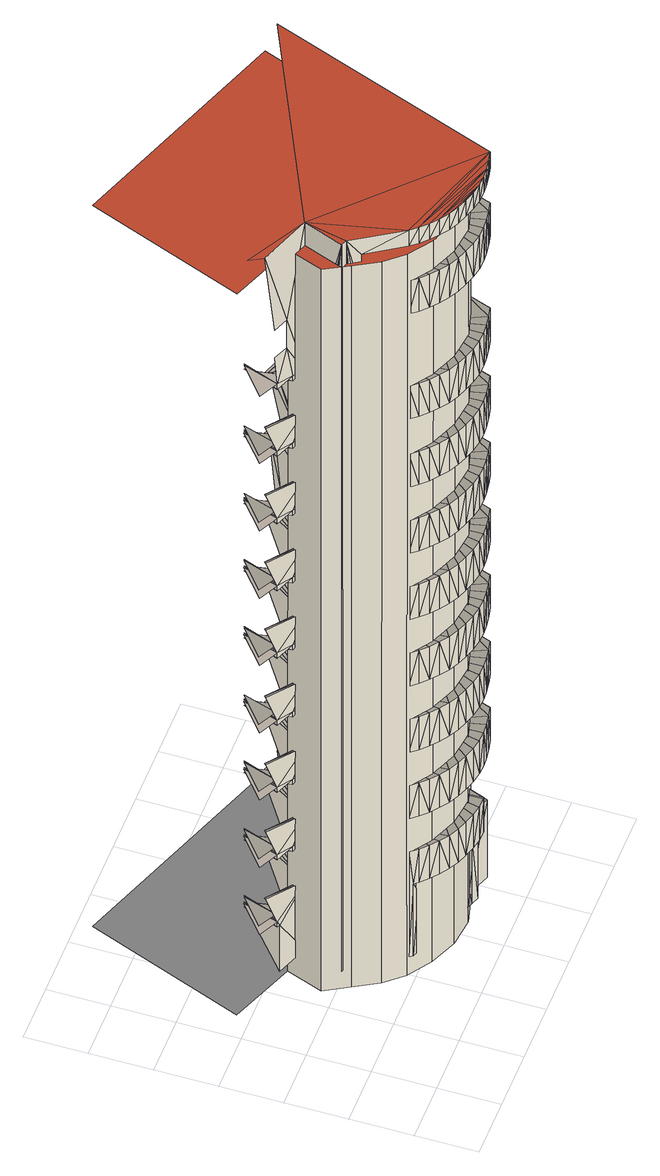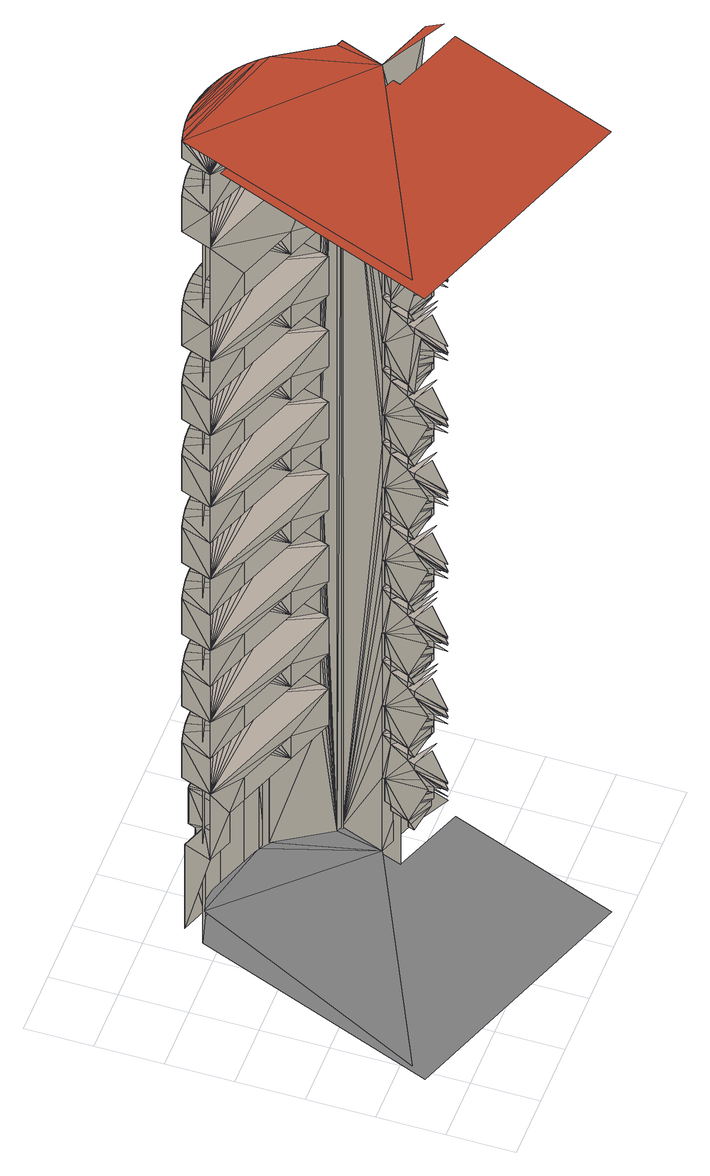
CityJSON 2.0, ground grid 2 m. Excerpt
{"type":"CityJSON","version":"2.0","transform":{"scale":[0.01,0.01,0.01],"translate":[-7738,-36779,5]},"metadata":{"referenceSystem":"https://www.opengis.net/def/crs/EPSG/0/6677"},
"CityObjects":{
"building1":{"type":"Building","attributes":{"class":9999,"usage":412,"measuredHeight":30.7,"storeysAboveGround":10,"storeysBelowGround":0,"prefecture":13,"city":13103,"footprintArea":61.78,"fireproofType":1001,"coverageRatio":80,"floorAreaRatio":700,"surveyYear":2021,"urbanPlanType":21,"areaClassificationType":22,"landUseType":211,"districts":"10","detailedUsage":"1320","floodRisk_description":10,"floodRisk_rank":1,"floodRisk_depth":0.3,"floodRisk_adminType":2,"floodRisk_scale":2,"meshCode":"53394509"},"geometry":[{"type":"MultiSurface","lod":"2","boundaries":[[[0,1,2]],[[3,4,0]],[[5,6,7]],[[8,9,10]],[[11,12,13]],[[14,15,16]],[[17,18,19]],[[20,21,22]],[[6,23,24]],[[25,26,27]],[[28,29,30]],[[31,32,33]],[[34,35,36]],[[37,38,39]],[[40,41,42]],[[43,44,45]],[[46,47,48]],[[49,50,51]],[[52,53,54]],[[55,56,57]],[[58,32,59]],[[60,61,62]],[[63,64,65]],[[66,67,68]],[[69,70,71]],[[72,73,74]],[[75,76,77]],[[78,79,80]],[[81,82,83]],[[84,85,86,87]],[[88,8,89]],[[90,11,91]],[[92,25,93]],[[94,28,95]],[[96,18,97]],[[98,14,99]],[[100,21,101]],[[102,32,103]],[[43,8,44]],[[37,6,38]],[[52,11,53]],[[40,25,41]],[[55,28,56]],[[34,18,35]],[[46,14,47]],[[49,21,50]],[[104,105,106]],[[60,107,108]],[[63,109,110]],[[81,111,112]],[[75,113,114]],[[66,115,116]],[[69,117,118]],[[78,119,120]],[[72,121,122]],[[60,36,123]],[[63,45,124]],[[81,51,125]],[[75,54,126]],[[66,39,127]],[[69,48,128]],[[78,57,129]],[[72,42,130]],[[131,105,104]],[[28,132,95]],[[8,133,89]],[[14,134,99]],[[101,21,135]],[[25,136,93]],[[137,97,18]],[[32,138,103]],[[6,139,7]],[[11,140,91]],[[141,5,7]],[[60,108,142]],[[2,3,0]],[[122,143,72]],[[78,120,144]],[[75,114,145]],[[81,112,146]],[[69,118,147]],[[66,116,148]],[[110,149,63]],[[102,59,32]],[[150,84,87,151]],[[104,152,131]],[[153,154,5]],[[5,38,6]],[[155,131,156]],[[157,131,158]],[[131,157,156]],[[159,131,152]],[[131,159,160]],[[161,104,162]],[[104,161,163]],[[104,164,165]],[[166,131,160]],[[131,166,167]],[[168,131,167]],[[131,168,158]],[[169,104,163]],[[104,169,170]],[[152,104,170]],[[171,104,165]],[[104,171,162]],[[172,5,154]],[[95,173,94]],[[97,174,96]],[[89,175,88]],[[93,176,92]],[[99,177,98]],[[91,178,90]],[[101,179,100]],[[85,180,181,86]],[[103,182,102]],[[105,183,106]],[[184,108,107]],[[185,110,109]],[[186,114,113]],[[187,112,111]],[[188,122,121]],[[189,120,119]],[[190,116,115]],[[191,118,117]],[[95,192,173]],[[97,193,174]],[[89,194,175]],[[93,195,176]],[[99,196,177]],[[91,197,178]],[[101,198,179]],[[103,199,182]],[[200,199,103]],[[201,192,95]],[[202,193,97]],[[203,194,89]],[[204,195,93]],[[205,196,99]],[[206,197,91]],[[207,198,101]],[[160,208,166]],[[158,209,157]],[[171,210,162]],[[169,211,170]],[[164,212,165]],[[161,213,163]],[[156,214,155]],[[152,215,159]],[[167,216,168]],[[172,104,106]],[[131,3,105]],[[108,184,217]],[[110,185,218]],[[219,114,186]],[[220,112,187]],[[221,122,188]],[[222,120,189]],[[223,116,190]],[[118,191,224]],[[131,155,225]],[[164,104,226]],[[44,8,88]],[[53,11,90]],[[41,25,92]],[[56,28,94]],[[35,18,96]],[[47,14,98]],[[50,21,100]],[[166,208,227]],[[157,209,228]],[[162,210,229]],[[170,211,230]],[[165,212,231]],[[163,213,232]],[[155,214,233]],[[159,215,234]],[[168,216,235]],[[60,123,107]],[[157,236,156]],[[168,237,158]],[[166,238,167]],[[159,239,160]],[[170,240,152]],[[163,241,169]],[[162,242,161]],[[165,243,171]],[[63,124,109]],[[81,125,111]],[[75,126,113]],[[66,127,115]],[[69,128,117]],[[78,129,119]],[[72,130,121]],[[244,2,59]],[[36,35,123]],[[39,38,127]],[[42,41,130]],[[45,44,124]],[[48,47,128]],[[51,50,125]],[[54,53,126]],[[57,56,129]],[[245,150,151,246]],[[94,247,248]],[[88,249,250]],[[92,176,251]],[[98,252,253]],[[100,179,254]],[[255,96,256]],[[90,178,257]],[[258,107,259]],[[102,182,260]],[[261,109,262]],[[263,111,264]],[[265,113,266]],[[267,121,268]],[[189,119,269]],[[270,115,271]],[[272,117,273]],[[230,274,170]],[[227,275,166]],[[234,276,159]],[[232,277,163]],[[229,278,162]],[[231,279,165]],[[228,280,157]],[[235,281,168]],[[233,282,155]],[[244,59,102]],[[94,173,247]],[[88,175,249]],[[251,176,283]],[[98,177,252]],[[254,179,284]],[[256,96,174]],[[257,178,285]],[[184,107,258]],[[185,109,261]],[[187,111,263]],[[186,113,265]],[[188,121,267]],[[189,269,286]],[[190,115,270]],[[191,117,272]],[[260,182,287]],[[225,155,282]],[[236,157,280]],[[237,168,281]],[[238,166,275]],[[239,159,276]],[[240,170,274]],[[241,163,277]],[[242,162,278]],[[164,226,288]],[[243,165,279]],[[38,5,172]],[[172,226,104]],[[225,3,131]],[[289,88,250]],[[290,90,257]],[[291,92,251]],[[292,94,248]],[[183,96,255]],[[293,98,253]],[[294,100,254]],[[244,102,260]],[[294,38,106]],[[106,38,172]],[[294,106,50]],[[293,106,47]],[[106,293,50]],[[292,35,105]],[[105,35,183]],[[106,183,53]],[[106,290,44]],[[290,106,53]],[[291,56,105]],[[105,56,292]],[[105,244,41]],[[244,105,3]],[[291,105,41]],[[106,289,47]],[[289,106,44]],[[107,295,259]],[[109,296,262]],[[111,297,264]],[[113,298,266]],[[115,299,271]],[[117,300,273]],[[119,301,269]],[[121,302,268]],[[251,283,291]],[[256,183,255]],[[247,292,248]],[[250,249,289]],[[252,293,253]],[[257,285,290]],[[284,294,254]],[[287,244,260]],[[295,258,259]],[[298,265,266]],[[296,261,262]],[[302,267,268]],[[297,263,264]],[[301,286,269]],[[299,270,271]],[[300,272,273]],[[3,2,244]],[[303,288,226]],[[303,226,304]],[[241,277,305]],[[243,279,306]],[[236,280,307]],[[242,278,308]],[[240,274,309]],[[225,282,310]],[[275,311,238]],[[239,276,312]],[[281,313,237]],[[314,249,315]],[[316,256,317]],[[318,252,319]],[[320,283,321]],[[322,323,285]],[[324,247,325]],[[326,327,284]],[[270,328,329]],[[330,331,265]],[[263,332,333]],[[258,334,335]],[[261,336,337]],[[267,338,339]],[[286,340,341]],[[272,342,343]],[[44,88,289]],[[90,290,53]],[[41,92,291]],[[94,292,56]],[[35,96,183]],[[98,293,47]],[[50,100,294]],[[344,287,345]],[[288,303,346]],[[347,348,335]],[[349,350,329]],[[351,352,337]],[[353,354,331]],[[355,356,343]],[[338,357,339]],[[358,359,341]],[[360,361,333]],[[107,123,295]],[[109,124,296]],[[111,125,297]],[[113,126,298]],[[115,127,299]],[[117,128,300]],[[119,129,301]],[[121,130,302]],[[305,277,362]],[[306,279,363]],[[307,280,364]],[[308,278,365]],[[309,274,366]],[[310,282,367]],[[238,311,368]],[[312,276,369]],[[237,313,370]],[[226,371,304]],[[346,303,372]],[[373,303,304]],[[371,226,172]],[[291,283,374]],[[289,249,375]],[[290,285,323]],[[376,183,256]],[[377,292,247]],[[378,293,252]],[[327,294,284]],[[379,244,287]],[[156,380,214]],[[169,381,211]],[[152,382,215]],[[158,383,209]],[[160,384,208]],[[171,385,210]],[[167,386,216]],[[161,387,213]],[[164,388,212]],[[334,258,295]],[[330,265,298]],[[336,261,296]],[[389,267,302]],[[332,263,297]],[[340,286,301]],[[328,270,299]],[[342,272,300]],[[307,364,390]],[[310,367,391]],[[308,365,392]],[[311,393,368]],[[394,305,362]],[[369,395,312]],[[313,396,370]],[[397,309,366]],[[398,306,363]],[[399,346,372]],[[373,304,371]],[[375,249,314]],[[376,256,316]],[[378,252,318]],[[374,283,320]],[[322,400,323]],[[377,247,324]],[[401,327,326]],[[329,328,349]],[[353,331,330]],[[333,332,360]],[[335,334,347]],[[337,336,351]],[[341,340,358]],[[343,342,355]],[[244,130,41]],[[389,338,267]],[[379,287,344]],[[209,402,228]],[[210,403,229]],[[404,235,216]],[[211,405,230]],[[215,406,234]],[[407,232,213]],[[408,233,214]],[[208,409,227]],[[212,410,231]],[[411,412,359]],[[354,413,414]],[[357,415,416]],[[417,418,348]],[[352,419,420]],[[421,422,361]],[[350,423,424]],[[356,425,426]],[[368,393,427]],[[428,305,394]],[[429,395,369]],[[370,396,430]],[[397,366,431]],[[432,306,398]],[[307,390,433]],[[391,367,434]],[[399,372,435]],[[392,365,436]],[[380,156,236]],[[381,169,241]],[[382,152,240]],[[383,158,237]],[[239,384,160]],[[385,171,243]],[[386,167,238]],[[387,161,242]],[[288,388,164]],[[437,245,246,438]],[[294,401,38]],[[183,316,53]],[[292,324,35]],[[291,320,56]],[[293,318,50]],[[400,44,290]],[[314,47,289]],[[35,324,123]],[[53,316,126]],[[56,320,129]],[[50,318,125]],[[401,127,38]],[[400,124,44]],[[314,128,47]],[[244,344,130]],[[123,334,295]],[[129,340,301]],[[126,330,298]],[[125,332,297]],[[127,328,299]],[[124,336,296]],[[128,342,300]],[[130,389,302]],[[401,294,327]],[[316,183,376]],[[324,292,377]],[[320,291,374]],[[318,293,378]],[[314,289,375]],[[400,290,323]],[[344,244,379]],[[321,439,320]],[[322,440,400]],[[326,441,401]],[[319,442,318]],[[325,443,324]],[[315,444,314]],[[317,445,316]],[[130,344,389]],[[345,446,344]],[[428,394,447]],[[397,431,448]],[[433,390,449]],[[396,450,430]],[[399,435,451]],[[427,393,452]],[[453,392,436]],[[391,434,454]],[[395,429,455]],[[432,398,456]],[[417,348,347]],[[423,350,349]],[[419,352,351]],[[413,354,353]],[[425,356,355]],[[415,357,338]],[[411,359,358]],[[421,361,360]],[[380,236,307]],[[381,241,305]],[[382,240,309]],[[383,237,370]],[[384,239,312]],[[385,243,306]],[[386,238,368]],[[387,242,308]],[[388,288,346]],[[447,394,457]],[[448,431,458]],[[449,390,459]],[[430,450,460]],[[451,435,461]],[[427,452,462]],[[453,436,463]],[[454,434,464]],[[395,455,465]],[[456,398,466]],[[324,467,123]],[[322,468,440]],[[319,469,442]],[[325,467,443]],[[326,470,441]],[[315,471,444]],[[321,472,439]],[[317,473,445]],[[320,472,129]],[[316,473,126]],[[469,125,318]],[[401,470,127]],[[468,124,400]],[[314,471,128]],[[334,123,417]],[[345,474,446]],[[340,129,411]],[[330,126,413]],[[421,332,125]],[[127,423,328]],[[419,336,124]],[[128,425,342]],[[475,412,411]],[[414,413,476]],[[416,415,477]],[[478,418,417]],[[420,419,479]],[[480,422,421]],[[424,423,481]],[[426,425,482]],[[380,307,433]],[[381,305,428]],[[382,309,397]],[[383,370,430]],[[395,384,312]],[[385,306,432]],[[386,368,427]],[[387,308,392]],[[388,346,399]],[[332,421,360]],[[334,417,347]],[[336,419,351]],[[330,413,353]],[[342,425,355]],[[340,411,358]],[[328,423,349]],[[481,483,424]],[[475,484,412]],[[480,485,422]],[[476,486,414]],[[478,487,418]],[[488,389,344]],[[389,488,338]],[[489,465,455]],[[490,448,458]],[[452,491,462]],[[492,453,463]],[[493,456,466]],[[494,451,461]],[[495,447,457]],[[496,460,450]],[[454,464,497]],[[449,459,498]],[[499,500,474]],[[470,501,502]],[[503,504,468]],[[471,505,506]],[[467,507,508]],[[509,510,469]],[[511,512,472]],[[473,513,514]],[[477,515,516]],[[479,517,518]],[[482,519,520]],[[380,433,449]],[[381,428,447]],[[382,397,448]],[[383,430,460]],[[465,384,395]],[[385,432,456]],[[386,427,462]],[[387,392,453]],[[388,399,451]],[[123,467,521]],[[472,320,439]],[[467,324,443]],[[473,316,445]],[[469,318,442]],[[470,401,441]],[[468,400,440]],[[471,314,444]],[[522,129,472]],[[523,126,473]],[[470,524,127]],[[469,525,125]],[[471,526,128]],[[468,527,124]],[[474,344,446]],[[129,522,411]],[[528,465,489]],[[529,448,490]],[[452,530,491]],[[531,453,492]],[[532,456,493]],[[533,451,494]],[[497,464,534]],[[535,447,495]],[[498,459,536]],[[537,460,496]],[[402,209,383]],[[403,210,385]],[[404,216,386]],[[405,211,381]],[[406,215,382]],[[407,213,387]],[[408,214,380]],[[409,208,384]],[[410,212,388]],[[474,488,344]],[[538,123,521]],[[539,127,524]],[[540,124,527]],[[126,523,541]],[[125,525,542]],[[526,543,128]],[[544,415,338]],[[417,123,545]],[[421,125,546]],[[127,547,423]],[[548,425,128]],[[549,413,126]],[[550,419,124]],[[380,449,498]],[[381,447,535]],[[382,448,529]],[[383,460,537]],[[528,384,465]],[[385,456,532]],[[386,462,491]],[[387,453,531]],[[388,451,533]],[[488,544,338]],[[417,487,478]],[[411,484,475]],[[415,515,477]],[[421,485,480]],[[425,519,482]],[[419,517,479]],[[413,486,476]],[[423,483,481]],[[533,494,551]],[[535,495,552]],[[497,534,553]],[[498,536,554]],[[555,529,490]],[[556,532,493]],[[537,496,557]],[[558,531,492]],[[530,559,491]],[[528,489,560]],[[123,538,545]],[[127,539,547]],[[540,550,124]],[[546,125,542]],[[549,126,541]],[[128,543,548]],[[524,470,502]],[[525,469,510]],[[522,472,512]],[[521,467,508]],[[523,473,514]],[[526,471,506]],[[488,474,500]],[[527,468,504]],[[303,373,561]],[[562,372,303]],[[563,411,522]],[[563,484,411]],[[533,551,564]],[[552,495,565]],[[553,534,566]],[[554,536,567]],[[568,529,555]],[[556,493,569]],[[557,496,570]],[[558,492,571]],[[491,559,572]],[[528,560,573]],[[574,437,438,575]],[[372,562,435]],[[391,576,310]],[[577,371,172]],[[497,578,454]],[[573,560,579]],[[556,569,580]],[[581,568,555]],[[582,558,571]],[[566,583,553]],[[584,552,565]],[[585,557,570]],[[586,554,567]],[[587,564,551]],[[559,588,572]],[[435,562,461]],[[589,590,180,85,84,150,245,437,574,591,592,593]],[[594,595,575,438,246,151,87,86,181,596,597,598]],[[454,576,391]],[[310,599,225]],[[225,599,3]],[[600,568,581]],[[579,560,601]],[[602,558,582]],[[603,583,566]],[[584,565,604]],[[580,569,605]],[[585,570,606]],[[586,607,554]],[[587,608,564]],[[572,588,609]],[[553,578,497]],[[461,562,494]],[[610,275,227]],[[611,276,234]],[[274,230,612]],[[277,232,613]],[[278,229,614]],[[279,231,615]],[[280,228,616]],[[281,235,617]],[[282,233,618]],[[619,553,583]],[[274,612,366]],[[276,611,369]],[[277,613,362]],[[278,614,365]],[[279,615,363]],[[280,616,364]],[[281,617,313]],[[282,618,367]],[[610,311,275]],[[587,620,608]],[[579,601,621]],[[622,580,605]],[[588,623,609]],[[603,619,583]],[[600,581,624]],[[584,604,625]],[[606,626,585]],[[627,602,582]],[[586,628,607]],[[494,562,551]],[[366,612,431]],[[369,611,429]],[[362,613,394]],[[365,614,436]],[[363,615,398]],[[364,616,390]],[[313,617,396]],[[367,618,434]],[[610,393,311]],[[573,629,528]],[[564,630,533]],[[631,498,554]],[[632,535,552]],[[633,529,568]],[[634,537,557]],[[635,532,556]],[[636,491,572]],[[637,531,558]],[[638,620,587]],[[639,623,588]],[[640,619,603]],[[641,626,606]],[[621,601,642]],[[643,580,622]],[[624,581,644]],[[625,604,645]],[[646,602,627]],[[607,628,647]],[[553,619,578]],[[380,498,631]],[[381,535,632]],[[382,529,633]],[[383,537,634]],[[528,629,384]],[[385,532,635]],[[386,491,636]],[[387,531,637]],[[533,630,388]],[[454,578,648]],[[431,612,458]],[[610,452,393]],[[429,611,455]],[[394,613,457]],[[436,614,463]],[[398,615,466]],[[390,616,459]],[[396,617,450]],[[434,618,464]],[[551,562,587]],[[402,616,228]],[[403,614,229]],[[409,610,227]],[[235,404,617]],[[230,405,612]],[[234,406,611]],[[232,407,613]],[[233,408,618]],[[231,410,615]],[[561,562,303]],[[631,554,607]],[[632,552,584]],[[633,568,600]],[[634,557,585]],[[635,556,580]],[[636,572,609]],[[637,558,602]],[[579,629,573]],[[608,630,564]],[[640,578,619]],[[649,643,622]],[[650,646,627]],[[638,651,620]],[[652,624,644]],[[641,653,626]],[[654,625,645]],[[639,655,623]],[[628,656,647]],[[621,642,657]],[[458,612,490]],[[610,530,452]],[[455,611,489]],[[457,613,495]],[[463,614,492]],[[466,615,493]],[[459,616,536]],[[450,617,496]],[[464,618,534]],[[577,658,371]],[[591,574,575,595]],[[587,562,638]],[[454,648,576]],[[659,578,640]],[[660,643,649]],[[661,646,650]],[[662,651,638]],[[663,624,652]],[[626,653,664]],[[654,645,665]],[[623,655,666]],[[667,656,628]],[[657,642,668]],[[620,630,608]],[[631,607,647]],[[632,584,625]],[[633,600,624]],[[634,585,626]],[[629,579,621]],[[635,580,643]],[[636,609,623]],[[637,602,646]],[[490,612,555]],[[610,559,530]],[[489,611,560]],[[495,613,565]],[[492,614,571]],[[493,615,569]],[[536,616,567]],[[496,617,570]],[[534,618,566]],[[310,576,669]],[[638,562,662]],[[670,660,649]],[[661,650,671]],[[655,672,666]],[[667,673,656]],[[659,648,578]],[[674,663,652]],[[657,668,675]],[[676,654,665]],[[653,677,664]],[[662,678,651]],[[555,612,581]],[[610,588,559]],[[560,611,601]],[[565,613,604]],[[571,614,582]],[[569,615,605]],[[567,616,586]],[[570,617,606]],[[566,618,603]],[[631,647,656]],[[632,625,654]],[[634,626,664]],[[629,621,657]],[[635,643,660]],[[636,623,666]],[[637,646,661]],[[663,633,624]],[[651,630,620]],[[310,669,599]],[[670,649,679]],[[661,671,680]],[[666,672,681]],[[682,673,667]],[[683,648,659]],[[684,663,674]],[[657,675,685]],[[686,654,676]],[[664,677,687]],[[688,678,662]],[[662,562,688]],[[612,644,581]],[[611,642,601]],[[613,645,604]],[[614,627,582]],[[615,622,605]],[[616,628,586]],[[617,641,606]],[[618,640,603]],[[588,610,639]],[[689,678,688]],[[684,633,663]],[[678,630,651]],[[631,656,673]],[[632,654,686]],[[634,664,687]],[[629,657,685]],[[635,660,670]],[[636,666,681]],[[637,661,680]],[[689,690,678]],[[691,561,658]],[[688,562,689]],[[684,674,692]],[[686,676,693]],[[672,694,681]],[[695,670,679]],[[675,696,685]],[[677,697,687]],[[698,680,671]],[[683,576,648]],[[682,699,673]],[[562,561,691]],[[690,630,678]],[[700,690,689]],[[658,577,691]],[[612,652,644]],[[639,610,655]],[[611,668,642]],[[613,665,645]],[[614,650,627]],[[615,649,622]],[[616,667,628]],[[617,653,641]],[[618,659,640]],[[700,689,562]],[[692,674,701]],[[693,676,702]],[[681,694,703]],[[704,670,695]],[[705,696,675]],[[706,697,677]],[[707,680,698]],[[708,576,683]],[[709,699,682]],[[631,673,699]],[[632,686,693]],[[692,633,684]],[[634,687,697]],[[629,685,696]],[[635,670,704]],[[636,681,703]],[[637,680,707]],[[577,562,691]],[[616,402,710]],[[614,403,711]],[[617,404,712]],[[612,405,713]],[[611,406,714]],[[613,407,715]],[[618,408,716]],[[610,409,717]],[[615,410,718]],[[562,577,700]],[[592,591,595,594]],[[612,674,652]],[[655,610,672]],[[611,675,668]],[[613,676,665]],[[614,671,650]],[[615,679,649]],[[616,682,667]],[[617,677,653]],[[618,683,659]],[[719,697,706]],[[720,693,702]],[[721,692,701]],[[722,707,698]],[[723,703,694]],[[696,705,724]],[[725,704,695]],[[726,699,709]],[[708,669,576]],[[700,727,690]],[[630,690,727]],[[631,699,728]],[[632,693,729]],[[730,633,692]],[[634,697,731]],[[629,696,724]],[[635,704,732]],[[636,703,733]],[[637,707,722]],[[719,731,697]],[[729,693,720]],[[730,692,721]],[[722,698,734]],[[733,703,723]],[[724,705,735]],[[732,704,725]],[[726,728,699]],[[736,669,708]],[[727,718,630]],[[577,737,700]],[[672,610,694]],[[612,701,674]],[[611,705,675]],[[613,702,676]],[[614,698,671]],[[615,695,679]],[[616,709,682]],[[617,706,677]],[[618,708,683]],[[727,700,738]],[[719,739,731]],[[740,730,721]],[[741,733,723]],[[725,742,732]],[[743,729,720]],[[726,744,728]],[[745,724,735]],[[746,722,734]],[[736,599,669]],[[747,710,634]],[[748,711,635]],[[749,712,636]],[[750,713,632]],[[751,714,633]],[[752,715,637]],[[753,716,631]],[[754,717,629]],[[755,737,577]],[[612,721,701]],[[694,610,723]],[[611,735,705]],[[613,720,702]],[[614,734,698]],[[615,725,695]],[[616,726,709]],[[617,719,706]],[[618,736,708]],[[731,739,756]],[[757,730,740]],[[758,733,741]],[[732,742,759]],[[760,729,743]],[[761,744,726]],[[762,724,745]],[[763,722,746]],[[764,599,736]],[[631,728,753]],[[632,729,750]],[[634,731,747]],[[629,724,754]],[[635,732,748]],[[636,733,749]],[[637,722,752]],[[730,751,633]],[[700,765,738]],[[615,718,727]],[[700,737,765]],[[721,612,740]],[[723,610,741]],[[735,611,745]],[[720,613,743]],[[734,614,746]],[[725,615,742]],[[726,616,761]],[[719,617,739]],[[736,618,764]],[[753,728,744]],[[750,729,760]],[[751,730,757]],[[747,731,756]],[[754,724,762]],[[748,732,759]],[[749,733,758]],[[752,722,763]],[[765,727,738]],[[610,758,741]],[[612,757,740]],[[613,760,743]],[[615,759,742]],[[614,763,746]],[[611,762,745]],[[761,753,744]],[[618,599,764]],[[739,747,756]],[[616,710,747]],[[614,711,748]],[[617,712,749]],[[612,713,750]],[[611,714,751]],[[613,715,752]],[[618,716,753]],[[610,717,754]],[[755,765,737]],[[615,727,765]],[[616,753,761]],[[617,747,739]],[[610,749,758]],[[611,754,762]],[[612,751,757]],[[613,750,760]],[[614,752,763]],[[615,748,759]],[[577,172,766]],[[3,599,767]]],"semantics":{"surfaces":[{"type":"WallSurface"},{"type":"RoofSurface"},{"type":"OuterCeilingSurface"},{"type":"OuterFloorSurface"},{"type":"GroundSurface"}],"values":[0,1,0,2,2,2,2,2,2,2,2,2,3,3,3,3,3,3,3,3,0,3,3,3,3,3,3,3,3,0,0,0,0,0,0,0,0,0,0,0,0,0,0,0,0,0,0,0,0,0,0,0,0,0,0,0,0,0,0,0,0,0,0,0,0,0,0,0,0,0,0,0,0,2,0,0,0,0,0,0,0,0,0,0,0,0,0,0,0,0,0,0,0,0,0,0,0,0,0,0,0,0,0,0,0,0,2,2,2,2,2,2,2,0,2,0,3,3,3,3,3,3,3,3,2,2,2,2,2,2,2,2,2,2,2,2,2,2,2,2,0,0,0,0,0,0,0,0,0,4,1,3,3,3,3,3,3,3,3,0,0,0,0,0,0,0,0,0,0,0,0,0,0,0,0,0,0,0,0,0,0,0,0,0,0,0,0,0,0,0,0,0,0,0,3,3,3,3,3,3,3,3,0,0,0,0,0,0,0,0,0,0,0,0,0,0,0,0,0,2,2,2,2,2,2,2,2,2,0,0,0,0,0,0,0,0,0,0,0,0,0,0,0,0,0,0,0,0,0,0,0,0,0,0,0,0,4,1,0,0,0,0,0,0,0,0,0,0,0,0,0,0,0,0,0,0,0,0,0,0,0,0,0,0,0,0,0,0,0,0,0,2,2,2,2,2,2,2,2,3,3,3,3,3,3,3,3,0,0,0,0,0,0,0,0,0,0,0,0,0,0,0,0,0,0,0,0,0,0,0,0,0,0,0,0,0,0,0,0,0,0,0,0,3,3,3,3,3,3,3,3,0,0,0,0,0,0,0,0,0,0,0,0,0,0,0,0,0,4,0,0,4,2,2,2,2,2,2,2,2,3,3,3,3,3,3,3,3,3,3,3,3,3,3,3,3,3,0,0,0,0,0,0,0,0,0,0,0,0,0,0,0,0,0,0,0,0,0,0,0,0,0,0,0,0,0,0,0,0,0,0,0,0,0,0,0,0,0,0,0,0,0,0,0,0,0,0,0,0,0,0,0,3,3,3,3,3,3,3,3,3,0,0,0,0,0,0,0,0,0,0,0,0,0,0,0,0,0,0,0,0,0,0,0,0,0,0,0,0,0,0,0,0,2,2,2,2,2,2,2,0,2,0,0,0,0,0,0,0,0,0,0,3,3,3,3,3,3,3,3,3,3,3,3,3,3,3,3,3,0,0,0,0,0,0,0,0,0,0,0,0,0,0,0,0,0,0,0,0,0,0,0,0,0,0,0,0,0,0,0,0,0,0,0,0,0,0,0,0,3,3,3,3,3,3,3,3,3,0,0,0,0,0,0,0,3,3,3,3,3,0,0,0,0,0,0,0,0,0,0,0,0,2,2,2,2,2,2,2,2,3,3,3,3,3,3,3,3,3,3,3,3,0,0,0,0,0,0,0,0,0,0,0,0,0,0,0,0,0,0,0,0,0,0,0,0,0,0,0,0,0,0,0,0,0,0,0,0,0,0,0,0,0,0,0,0,0,0,0,0,0,3,3,3,3,3,3,3,3,3,0,0,0,0,0,0,0,0,0,0,0,0,0,0,0,0,0,0,0,0,0,0,0,0,0,0,0,0,0,0,0,0,0,0,2,0,0,0,0,0,0,0,0,0,0,0,0,0,2,1,4,1,0,0,0,0,0,0,0,0,0,0,2,1,4,1,1,1,0,0,0,0,0,0,0,0,0,0,1,2,2,2,2,2,2,2,2,2,2,1,2,2,2,2,2,2,2,2,2,0,0,0,0,0,0,0,0,0,0,2,2,2,2,2,2,2,2,2,2,3,3,3,3,3,3,3,3,3,0,0,0,0,0,0,0,0,0,0,1,3,3,3,3,3,3,3,3,3,1,2,2,2,2,2,2,2,2,2,2,0,0,0,0,0,0,0,0,0,0,3,3,3,3,3,3,3,3,3,0,0,0,0,0,0,0,0,0,0,2,2,2,2,2,2,2,2,2,4,0,2,1,0,0,0,0,0,0,0,0,0,0,3,3,3,3,3,3,3,3,3,2,2,2,2,2,2,2,2,2,1,2,0,0,0,0,0,0,0,0,0,0,2,2,2,2,2,2,2,2,2,3,3,3,3,3,3,3,3,3,1,0,0,0,0,0,0,0,0,0,0,2,2,2,2,2,2,2,2,2,2,0,3,3,3,3,3,3,3,3,3,0,0,2,0,0,0,0,0,0,0,0,0,0,3,0,4,2,2,2,2,2,2,2,2,2,0,0,0,0,0,0,0,0,0,0,3,3,3,3,3,3,3,3,0,0,0,0,0,0,0,0,0,0,0,0,2,2,2,2,2,2,2,2,2,0,0,0,0,0,0,0,0,0,0,3,3,3,3,3,3,3,3,3,0,0,0,0,0,0,0,0,0,0,0,2,2,2,2,2,2,2,2,2,0,0,0,0,0,0,0,0,0,0,0,0,0,0,0,0,0,0,0,2,2,2,2,2,2,2,2,2,0,0,0,0,0,0,0,0,0,3,3,3,3,3,3,3,3,3,0,3,2,2,2,2,2,2,2,2,2,3,3,3,3,3,3,3,3,0,0,0,0,0,0,0,0,0,0,0,0,0,0,0,0,0,0,0,0,0,0,0,0,0,0,0,0,4,1]}}]}
},
"vertices":[
[162,584,3212],[207,568,2866],[257,549,2866],[334,520,3212],[137,628,3212],[227,560,317],[218,564,339],[218,564,317],[218,564,1197],[154,597,1197],[256,680,1197],[218,564,1483],[154,597,1483],[256,680,1483],[218,564,911],[154,597,911],[256,680,911],[256,680,1769],[218,564,1769],[154,597,1769],[256,680,625],[218,564,625],[154,597,625],[155,597,339],[256,680,339],[218,564,2341],[155,597,2341],[256,680,2341],[218,564,2055],[155,597,2055],[256,680,2055],[257,680,2627],[218,564,2627],[155,597,2627],[167,582,1910],[334,520,1839],[173,588,1908],[167,582,480],[334,520,409],[174,588,478],[167,582,2482],[334,520,2411],[174,588,2480],[167,582,1338],[334,520,1267],[174,588,1336],[167,582,1052],[334,520,981],[174,588,1050],[167,582,766],[334,520,695],[174,588,764],[167,582,1624],[334,520,1553],[174,588,1622],[167,582,2196],[334,520,2125],[174,588,2194],[207,568,2747],[257,549,2747],[220,570,1796],[257,680,1796],[161,602,1796],[221,571,1224],[257,680,1224],[161,602,1224],[221,571,366],[257,680,366],[161,602,366],[221,571,938],[257,680,938],[161,602,938],[221,571,2368],[257,680,2368],[161,602,2368],[221,571,1510],[257,680,1510],[161,602,1510],[221,571,2082],[257,680,2082],[161,602,2082],[221,571,652],[257,680,652],[161,602,652],[300,365,3116],[258,443,3116],[258,444,48],[300,366,48],[283,539,1175],[218,564,1175],[283,539,1461],[218,564,1461],[283,539,2319],[218,564,2319],[283,539,2033],[218,564,2033],[283,539,1747],[218,564,1747],[283,539,889],[218,564,889],[283,539,603],[218,564,603],[283,539,2605],[218,564,2605],[304,382,121],[285,389,3212],[285,389,121],[281,547,1774],[220,570,1774],[281,549,1202],[221,571,1202],[281,549,630],[221,571,630],[281,549,1488],[221,571,1488],[281,549,344],[221,571,344],[281,549,916],[221,571,916],[281,549,2060],[221,571,2060],[281,549,2346],[221,571,2346],[337,527,1839],[337,528,1267],[337,528,695],[337,528,1553],[337,528,409],[337,528,981],[337,528,2125],[337,528,2411],[304,382,3212],[262,681,2055],[262,681,1197],[262,681,911],[262,681,625],[262,681,2341],[262,681,1769],[262,681,2627],[262,681,339],[262,681,1483],[262,681,317],[262,681,1796],[262,681,2346],[262,681,2060],[262,681,1510],[262,681,652],[262,681,938],[262,681,366],[262,681,1202],[343,287,3116],[344,289,48],[328,344,1695],[275,687,317],[227,560,121],[328,344,3145],[328,344,2996],[328,344,2856],[328,344,2549],[328,344,1837],[328,344,1977],[328,344,1131],[328,344,991],[328,344,1273],[328,344,567],[328,344,709],[328,344,2119],[328,344,2259],[328,344,2409],[328,344,1413],[328,344,1555],[328,344,849],[334,520,121],[265,642,2033],[265,642,1747],[265,642,1175],[265,642,2319],[265,642,889],[265,642,1461],[265,642,603],[301,560,3116],[301,561,48],[266,641,2605],[334,520,1725],[265,642,1774],[265,642,1202],[265,642,1488],[265,642,630],[265,642,2346],[265,642,2060],[265,642,344],[265,642,916],[260,643,2033],[260,643,1747],[260,643,1175],[260,643,2319],[260,643,889],[260,643,1461],[260,643,603],[260,643,2605],[262,681,2605],[262,681,2033],[262,681,1747],[262,681,1175],[262,681,2319],[262,681,889],[262,681,1461],[262,681,603],[338,370,1977],[338,370,2549],[338,370,849],[338,370,1413],[338,370,567],[338,370,1131],[338,370,2996],[338,370,1695],[338,370,2259],[265,662,1774],[265,662,1202],[265,662,1488],[265,662,630],[265,662,2346],[265,662,2060],[265,662,344],[265,662,916],[403,225,3212],[403,225,121],[338,370,2119],[338,370,2856],[338,370,991],[338,370,1555],[338,370,709],[338,370,1273],[338,370,3145],[338,370,1837],[338,370,2409],[403,225,2996],[403,225,2549],[403,225,2259],[403,225,1977],[403,225,1695],[403,225,1413],[403,225,1131],[403,225,849],[334,520,2583],[397,227,3116],[397,228,48],[265,642,2011],[283,539,2011],[265,642,1153],[283,539,1153],[283,539,2297],[265,642,867],[283,539,867],[283,539,581],[283,539,1725],[265,642,1725],[283,539,1439],[265,642,1752],[281,547,1752],[283,539,2583],[265,642,1180],[281,549,1180],[265,642,608],[281,549,608],[265,642,1466],[281,549,1466],[265,642,2324],[281,549,2324],[281,549,2038],[265,642,322],[281,549,322],[265,642,894],[281,549,894],[403,225,1555],[403,225,2119],[403,225,1837],[403,225,1273],[403,225,991],[403,225,709],[403,225,2856],[403,225,2409],[403,225,3145],[265,642,2297],[265,642,581],[265,642,1439],[265,642,2038],[266,641,2583],[403,225,567],[334,520,1153],[334,520,1439],[334,520,2297],[334,520,2011],[334,520,867],[334,520,581],[337,527,1752],[337,528,1180],[337,528,608],[337,528,1466],[337,528,322],[337,528,894],[337,528,2038],[337,528,2324],[412,214,427],[412,214,121],[423,201,1413],[423,201,849],[423,201,2996],[423,201,1131],[423,201,1695],[423,201,3212],[423,201,2119],[423,201,1977],[423,201,2409],[345,548,1131],[265,642,1131],[345,548,1703],[265,642,1703],[345,548,845],[265,642,845],[345,548,2275],[265,642,2275],[265,642,1417],[345,548,1439],[345,548,1989],[265,642,1989],[265,642,559],[345,548,581],[345,548,322],[265,642,300],[345,548,1466],[265,642,1444],[345,548,608],[265,642,586],[345,548,1752],[265,642,1730],[345,548,1180],[265,642,1158],[345,548,2302],[265,642,2302],[345,548,2038],[265,642,2016],[345,548,894],[265,642,872],[345,548,2561],[266,641,2561],[423,201,567],[345,548,1730],[274,639,1730],[345,548,300],[274,639,300],[345,548,1158],[274,639,1158],[345,548,1444],[274,639,1444],[345,548,872],[274,639,872],[274,639,2302],[345,548,2016],[274,639,2016],[345,548,586],[274,639,586],[423,201,1273],[423,201,709],[423,201,2856],[423,201,991],[423,201,1555],[423,201,3145],[423,201,2259],[423,201,1837],[423,201,2549],[434,206,121],[423,201,427],[434,206,376],[345,548,2297],[345,548,1153],[345,548,1725],[345,548,2011],[345,548,867],[345,548,2583],[487,314,2996],[487,314,1413],[487,314,1695],[487,314,2549],[487,314,1977],[487,314,849],[487,314,2259],[487,314,1131],[487,314,567],[345,548,2324],[447,177,2856],[447,177,3212],[447,177,1131],[447,177,2119],[447,177,1273],[447,177,1977],[447,177,2409],[447,177,1695],[447,177,709],[447,177,567],[345,548,1417],[345,548,559],[487,314,2639],[487,314,938],[487,314,2349],[487,314,1503],[487,314,1785],[487,314,1221],[487,314,3086],[487,314,2067],[487,314,656],[366,605,2016],[274,639,1994],[366,605,1444],[274,639,1422],[366,605,2302],[274,639,2280],[366,605,1730],[274,639,1708],[366,605,1158],[274,639,1136],[366,605,586],[274,639,564],[366,605,300],[274,639,278],[366,605,872],[274,639,850],[447,177,2259],[447,177,1413],[447,177,1837],[447,177,2549],[447,177,1555],[447,177,849],[447,177,2996],[447,177,3145],[447,177,427],[447,177,991],[472,174,3116],[473,176,48],[366,604,2275],[366,604,1417],[366,604,559],[366,604,845],[366,604,1989],[366,604,1131],[366,604,1703],[366,604,2561],[474,155,1413],[474,155,1695],[474,155,2996],[474,155,2409],[474,155,567],[474,155,2119],[474,155,1131],[474,155,3212],[474,155,1837],[474,155,849],[474,155,1273],[474,155,1555],[474,155,2856],[474,155,2549],[474,155,427],[474,155,2259],[474,155,991],[474,155,3145],[474,155,1977],[474,155,709],[366,604,1967],[366,604,1395],[366,604,823],[366,604,537],[366,604,1109],[366,604,2253],[366,604,1681],[366,604,2539],[366,605,1994],[366,605,1422],[366,605,2280],[366,605,1708],[366,605,1136],[366,605,564],[366,605,278],[366,605,850],[373,624,278],[373,624,1994],[373,624,564],[373,624,1422],[373,624,1708],[373,624,2517],[503,135,1837],[503,135,1555],[503,135,2259],[503,135,991],[503,135,709],[503,135,427],[503,135,1273],[503,135,2409],[503,135,3212],[503,135,2996],[281,656,2539],[373,624,2539],[281,656,537],[373,624,537],[281,656,1395],[373,624,1395],[281,656,1109],[373,624,1109],[281,656,1967],[373,624,1967],[281,656,823],[373,624,823],[281,656,2253],[373,624,2253],[281,656,1681],[373,624,1681],[373,624,2280],[282,659,2280],[373,624,1136],[282,659,1136],[373,624,850],[282,659,851],[373,624,1945],[373,624,2231],[373,624,1659],[373,624,515],[373,624,801],[373,624,1087],[373,624,1373],[503,135,1977],[503,135,1695],[503,135,2119],[503,135,1131],[503,135,849],[503,135,567],[503,135,3145],[503,135,1413],[503,135,2856],[503,135,2549],[382,648,1923],[382,648,493],[382,648,1351],[382,648,1637],[382,648,779],[382,648,1065],[382,648,2495],[391,671,1901],[391,671,757],[391,671,471],[391,671,1043],[391,671,1615],[391,671,1329],[535,119,427],[535,119,1413],[535,119,3212],[535,119,2996],[535,119,1555],[535,119,849],[535,119,2549],[535,119,1131],[535,119,2119],[535,119,1837],[664,120,376],[688,111,427],[382,648,2231],[535,119,567],[535,119,1273],[535,119,3145],[535,119,2856],[535,119,1695],[535,119,709],[535,119,2409],[535,119,991],[535,119,2259],[535,119,1977],[562,139,3116],[562,140,48],[708,90,3212],[699,141,121],[638,90,3212],[568,106,1977],[568,106,849],[568,106,1555],[568,106,991],[568,106,3212],[568,106,1413],[568,106,2549],[568,106,2856],[568,106,427],[568,106,2119],[282,1153,3116],[86,642,3116],[655,128,3116],[746,152,3116],[1025,880,3116],[746,153,48],[655,129,48],[87,643,48],[282,1154,49],[1025,881,48],[774,103,3212],[568,106,1695],[568,106,1837],[568,106,1131],[568,106,3145],[568,106,1273],[568,106,709],[568,106,2409],[568,106,2996],[568,106,567],[568,106,2259],[808,195,2119],[808,195,1837],[808,195,1555],[808,195,1273],[808,195,991],[808,195,709],[808,195,2856],[808,195,2409],[808,195,3145],[603,96,3212],[603,96,567],[603,96,1977],[603,96,709],[603,96,2259],[603,96,1695],[603,96,1413],[603,96,2549],[603,96,991],[603,96,2856],[672,245,1977],[672,245,567],[672,245,2996],[672,245,1413],[672,245,1695],[672,245,2549],[672,245,849],[672,245,2259],[672,245,1131],[603,96,427],[603,96,2119],[603,96,3145],[603,96,2409],[603,96,1837],[603,96,849],[603,96,1555],[603,96,1273],[603,96,1131],[603,96,2996],[673,88,3212],[638,90,709],[638,90,991],[638,90,567],[638,90,1555],[638,90,2409],[638,90,1413],[638,90,2119],[638,90,2996],[638,90,1977],[664,120,121],[638,90,3145],[638,90,849],[638,90,1131],[638,90,427],[638,90,1695],[638,90,2549],[638,90,1273],[638,90,2259],[638,90,2856],[638,90,1837],[741,95,3212],[673,88,849],[673,88,991],[673,88,2119],[673,88,2996],[673,88,1555],[673,88,1837],[673,88,1273],[673,88,2409],[673,88,567],[673,88,709],[673,88,1131],[673,88,2259],[673,88,2856],[673,88,3145],[673,88,1695],[673,88,1977],[673,88,1413],[673,88,2549],[673,88,427],[679,89,427],[679,89,567],[688,111,121],[708,90,1695],[708,90,1413],[708,90,2119],[708,90,709],[708,90,1977],[708,90,2549],[708,90,991],[708,90,2996],[699,141,451],[708,90,1555],[708,90,1273],[708,90,2259],[708,90,849],[708,90,1837],[708,90,2409],[708,90,1131],[708,90,3145],[708,90,2856],[672,245,2639],[672,245,938],[672,245,2349],[672,245,1503],[672,245,1785],[672,245,1221],[672,245,3086],[672,245,2067],[672,245,656],[741,95,2409],[741,95,1273],[741,95,1555],[741,95,1131],[741,95,2119],[741,95,1977],[741,95,709],[741,95,2856],[730,224,567],[741,95,2996],[741,95,1413],[741,95,1695],[741,95,2549],[741,95,849],[741,95,2259],[741,95,991],[741,95,1837],[741,95,3145],[777,112,451],[730,224,451],[774,103,2409],[774,103,1555],[774,103,2119],[774,103,709],[774,103,1273],[774,103,2996],[774,103,1837],[774,103,991],[808,195,2549],[808,195,849],[808,195,2259],[808,195,1413],[808,195,1695],[808,195,1131],[808,195,2996],[808,195,1977],[777,112,121],[774,103,2549],[774,103,1695],[774,103,2259],[774,103,849],[774,103,1413],[774,103,2856],[774,103,1977],[774,103,1131],[774,103,3145],[808,195,451],[1054,854,121],[1054,854,3212]
]}
